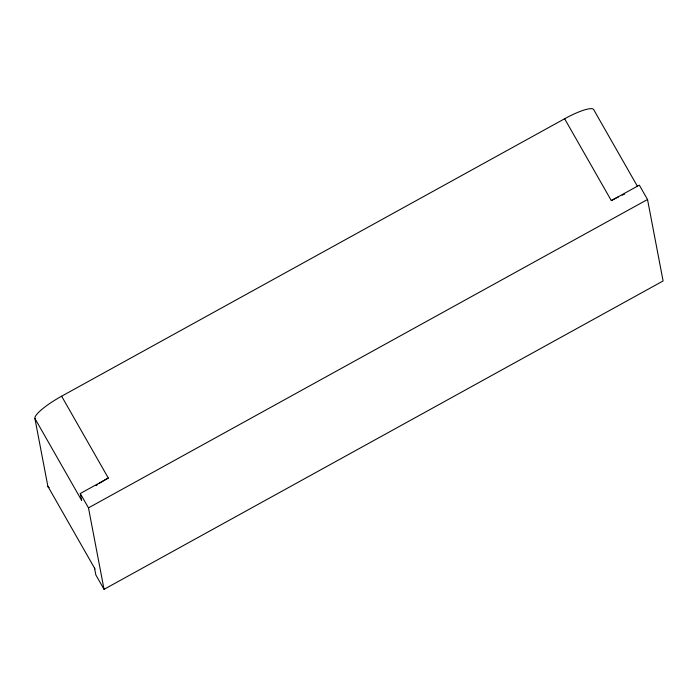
<?xml version="1.0" encoding="UTF-8"?>
<svg xmlns="http://www.w3.org/2000/svg" width="698" height="698" viewBox="0 0 698 698"><rect width="100%" height="100%" fill="white"/><g stroke="black" fill="none" stroke-linecap="round" stroke-linejoin="round"><path stroke-width="1.05" d="M94.963 568.922A32.082 6.561 -29.7 0 1 94.553 568.172L47.874 486.332L34.9 418.46A32.082 6.561 -29.7 0 1 61.625 396.202L564.63 118.756A32.082 6.561 -29.7 0 1 593.954 110.092L637.414 186.287M34.9 418.46L81.579 500.3L80.279 493.503L108.312 478.043L61.625 396.202M564.63 118.756L611.308 200.596L639.333 185.136L647.526 199.506L663.1 280.962L104.046 589.33L95.853 574.96L94.553 568.172M104.046 589.33L88.48 507.874L647.526 199.506M80.279 493.503L88.48 507.874M49.165 487.562A32.082 6.561 -29.7 0 1 47.874 486.332M81.579 500.3A32.082 6.561 -29.7 0 1 81.649 499.279M96.045 485.581A32.082 6.561 -29.7 0 1 97.685 484.482M99.369 483.374A32.082 6.561 -29.7 0 1 108.312 478.043M611.308 200.596A32.082 6.561 -29.7 0 1 618.603 196.827M622.127 195.196A32.082 6.561 -29.7 0 1 624.675 194.114"/></g></svg>
